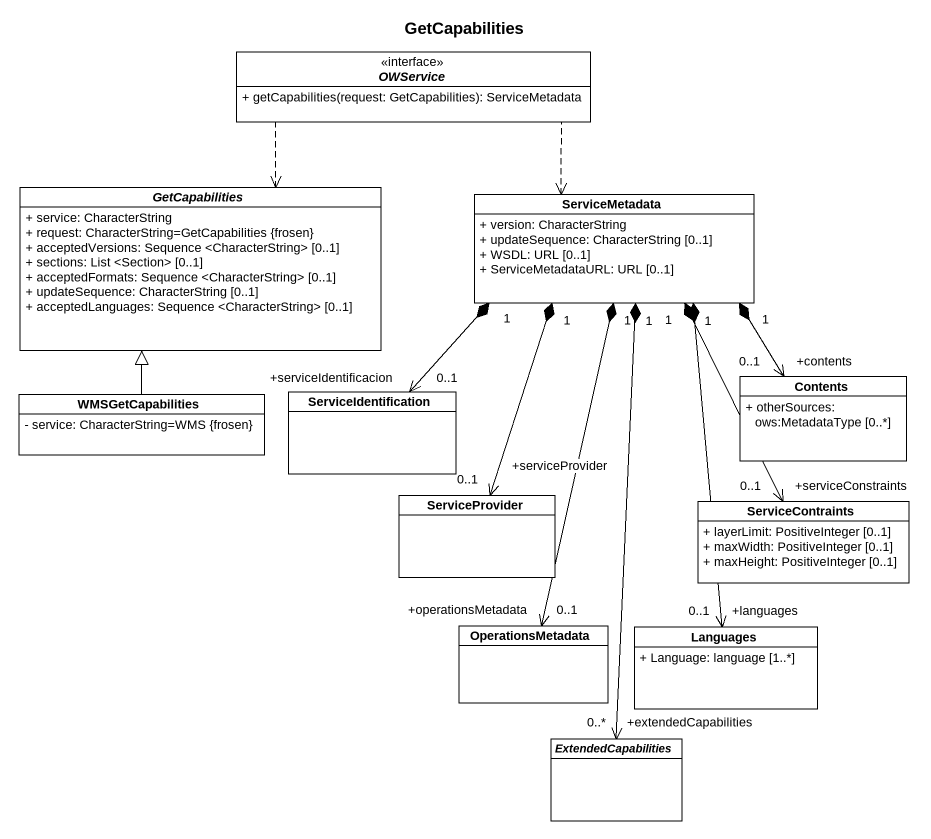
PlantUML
@startuml
title GetCapabilities
hide circle
hide empty members
skinparam classAttributeIconSize 0
interface OWService <<interface>> {
  + getCapabilities(request: GetCapabilities): ServiceMetadata
}
abstract class GetCapabilities {
  + service: CharacterString
  + request: CharacterString=GetCapabilities {frosen}
  + acceptedVersions: Sequence <CharacterString> [0..1]
  + sections: List <Section> [0..1]
  + acceptedFormats: Sequence <CharacterString> [0..1]
  + updateSequence: CharacterString [0..1]
  + acceptedLanguages: Sequence <CharacterString> [0..1]
}
class ServiceMetadata {
  + version: CharacterString
  + updateSequence: CharacterString [0..1]
  + WSDL: URL [0..1]
  + ServiceMetadataURL: URL [0..1]
}
class Contents {
  + otherSources: ows:MetadataType [0..*]
}
class WMSGetCapabilities {
  - service: CharacterString=WMS {frosen}
}
class ServiceIdentification
class ServiceProvider
class ServiceContraints {
  + layerLimit: PositiveInteger [0..1]
  + maxWidth: PositiveInteger [0..1]
  + maxHeight: PositiveInteger [0..1]
}
class OperationsMetadata
class Languages {
  + Language: language [1..*]
}
abstract class ExtendedCapabilities
GetCapabilities <.up. OWService
ServiceMetadata <.up. OWService
Contents "+contents\n0..1" <-up-* "1" ServiceMetadata
WMSGetCapabilities -up-|> GetCapabilities
ServiceIdentification "+serviceIdentificacion\n0..1" <-up-* "1" ServiceMetadata
ServiceProvider "+serviceProvider\n0..1" <-up-* "1" ServiceMetadata
ServiceContraints "+serviceConstraints\n0..1" <-up-* "1" ServiceMetadata
OperationsMetadata "+operationsMetadata\n0..1" <-up-* "1" ServiceMetadata
Languages "+languages\n0..1" <-up-* "1" ServiceMetadata
ExtendedCapabilities "+extendedCapabilities\n0..*" <-up-* "1" ServiceMetadata
@enduml
